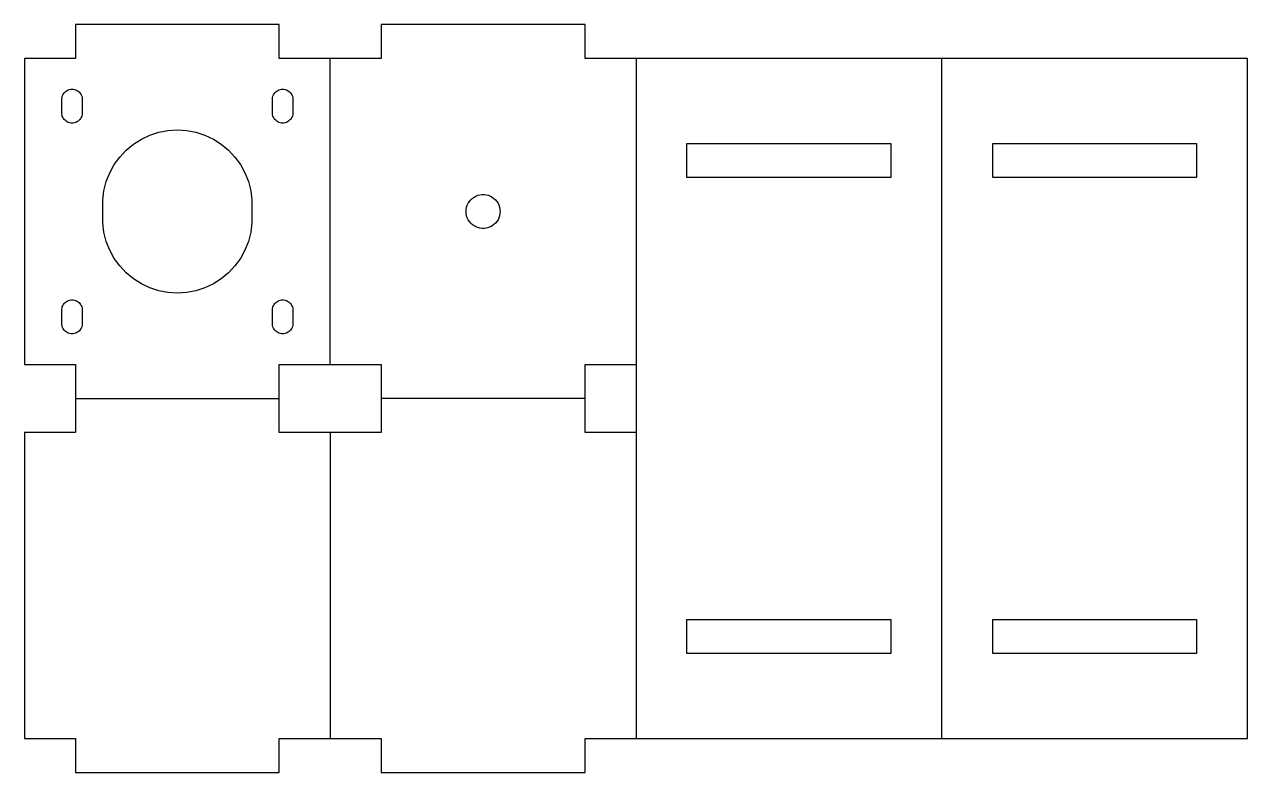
# Model space of a CAD drawing. Extents: x 38 to 218, y 120 to 230.
import ezdxf

# ---------------------------------------------------------------- set-up
doc = ezdxf.new("R2010")
doc.units = 0
doc.layers.add('Ebene_1', color=7, linetype='CONTINUOUS')

msp = doc.modelspace()

# ---------------------------------------------------------------- linework, layer by layer
at = {"layer": 'Ebene_1', "color": 7}
for points in [[(38.495557, 179.53781), (45.995557, 179.53781), (45.995557, 174.537792), (75.995557, 174.537792), (75.995557, 179.53781), (83.495557, 179.53781), (83.495557, 224.537808), (75.995557, 224.537808), (75.995557, 229.537806), (45.995557, 229.537806), (45.995557, 224.537808), (38.495557, 224.537808), (38.495557, 179.53781)], [(128.495557, 224.537808), (120.995557, 224.537808), (120.995557, 229.537806), (90.995558, 229.537806), (90.995558, 224.537808), (83.495558, 224.537808)], [(173.495558, 224.537808), (128.495558, 224.537808), (128.495558, 124.537796), (173.495558, 124.537796), (173.495558, 224.537808)], [(218.495558, 224.537808), (173.495558, 224.537808)], [(173.495558, 124.537796), (218.495558, 124.537796), (218.495558, 224.537808)], [(45.307557, 215.049607), (45.122557, 215.084913), (44.943357, 215.143107), (44.772957, 215.223314), (44.613857, 215.324293), (44.468757, 215.444407), (44.339757, 215.581708), (44.229057, 215.734108), (44.138357, 215.899095), (44.068957, 216.074299), (44.022157, 216.256699), (43.998558, 216.443615), (43.998557, 218.632006), (44.022156, 218.818907), (44.068957, 219.001307), (44.138357, 219.176505), (44.229057, 219.341507), (44.339757, 219.493907), (44.468757, 219.631205), (44.613857, 219.751305), (44.772957, 219.852306), (44.943357, 219.932505), (45.122557, 219.990705), (45.307557, 220.026006), (45.495557, 220.037802), (45.683557, 220.026008), (45.868557, 219.990705), (46.047757, 219.932505), (46.218157, 219.852306), (46.377257, 219.751305), (46.522357, 219.631205), (46.651357, 219.493907), (46.762057, 219.341507), (46.852757, 219.176505), (46.922157, 219.001307), (46.968957, 218.818907), (46.992557, 218.632006), (46.992557, 216.443615), (46.968958, 216.256699), (46.922157, 216.074299), (46.852757, 215.899095), (46.762057, 215.734108), (46.651357, 215.581708), (46.522357, 215.444407), (46.377257, 215.324293), (46.218157, 215.223314), (46.047757, 215.143107), (45.868557, 215.084913), (45.683557, 215.049607), (45.495557, 215.037753), (45.307557, 215.049663)], [(76.307557, 215.049607), (76.122557, 215.084913), (75.943357, 215.143107), (75.772957, 215.223314), (75.613857, 215.324293), (75.468757, 215.444407), (75.339757, 215.581708), (75.229057, 215.734108), (75.138357, 215.899095), (75.068957, 216.074299), (75.022157, 216.256699), (74.998558, 216.443615), (74.998557, 218.632006), (75.022157, 218.818907), (75.068957, 219.001307), (75.138357, 219.176505), (75.229057, 219.341507), (75.339757, 219.493907), (75.468757, 219.631205), (75.613857, 219.751305), (75.772957, 219.852306), (75.943357, 219.932505), (76.122557, 219.990705), (76.307557, 220.026006), (76.495557, 220.037802), (76.683557, 220.026008), (76.868557, 219.990705), (77.047757, 219.932505), (77.218157, 219.852306), (77.377257, 219.751305), (77.522357, 219.631205), (77.651357, 219.493907), (77.762057, 219.341507), (77.852757, 219.176505), (77.922157, 219.001307), (77.968957, 218.818907), (77.992557, 218.632006), (77.992557, 216.443615), (77.968958, 216.256699), (77.922157, 216.074299), (77.852757, 215.899095), (77.762057, 215.734108), (77.651357, 215.581708), (77.522357, 215.444407), (77.377257, 215.324293), (77.218157, 215.223314), (77.047757, 215.143107), (76.868557, 215.084913), (76.683557, 215.049607), (76.495557, 215.037753), (76.307557, 215.049663)], [(59.616897, 190.124502), (58.259977, 190.383413), (56.946197, 190.810302), (55.696267, 191.398397), (54.529917, 192.138609), (53.465547, 193.019142), (52.519927, 194.026139), (51.707957, 195.143711), (51.042467, 196.354247), (50.533957, 197.638612), (50.190457, 198.976628), (50.017257, 200.347127), (50.017257, 203.728488), (50.190457, 205.098987), (50.533957, 206.437003), (51.042467, 207.721368), (51.707957, 208.931904), (52.519927, 210.049475), (53.465547, 211.056444), (54.529917, 211.937006), (55.696267, 212.677218), (56.946197, 213.265313), (58.259977, 213.692202), (59.616897, 213.951113), (60.995557, 214.037812), (62.374217, 213.951113), (63.731137, 213.692202), (65.044917, 213.265313), (66.294847, 212.677218), (67.461197, 211.937006), (68.525567, 211.056444), (69.471187, 210.049475), (70.283157, 208.931904), (70.948647, 207.721368), (71.457157, 206.437003), (71.800657, 205.098987), (71.973857, 203.728488), (71.973857, 200.347127), (71.800657, 198.976628), (71.457157, 197.638612), (70.948647, 196.354247), (70.283157, 195.143711), (69.471187, 194.026139), (68.525567, 193.019142), (67.461197, 192.138609), (66.294847, 191.398397), (65.044917, 190.810302), (63.731137, 190.383413), (62.374217, 190.124502), (60.995557, 190.037803), (59.616897, 190.124502)], [(135.995558, 207.037809), (135.995558, 212.037807), (165.995558, 212.037807), (165.995558, 207.037809), (135.995558, 207.037809)], [(180.995558, 207.037809), (180.995558, 212.037807), (210.995558, 212.037807), (210.995558, 207.037809), (180.995558, 207.037809)], [(105.838591, 199.542737), (105.527113, 199.582107), (105.22302, 199.66017), (104.931117, 199.775768), (104.656007, 199.926983), (104.402007, 200.111528), (104.173137, 200.32644), (103.973018, 200.568361), (103.804787, 200.833424), (103.671128, 201.117509), (103.574107, 201.4161), (103.515268, 201.724484), (103.495557, 202.037807), (103.515268, 202.351131), (103.574107, 202.659515), (103.671128, 202.958106), (103.804787, 203.242191), (103.973018, 203.507254), (104.173137, 203.749175), (104.402007, 203.964087), (104.656007, 204.148604), (104.931117, 204.299847), (105.22302, 204.415445), (105.527113, 204.493508), (105.838591, 204.532878), (106.152524, 204.532878), (106.464002, 204.493508), (106.768095, 204.415445), (107.059998, 204.299847), (107.335107, 204.148604), (107.589107, 203.964087), (107.817978, 203.749175), (108.018097, 203.507254), (108.186328, 203.242191), (108.319987, 202.958106), (108.417008, 202.659515), (108.475847, 202.351131), (108.495558, 202.037807), (108.475847, 201.724484), (108.417008, 201.4161), (108.319987, 201.117509), (108.186328, 200.833424), (108.018097, 200.568361), (107.817978, 200.32644), (107.589107, 200.111528), (107.335107, 199.926983), (107.059998, 199.775768), (106.768095, 199.66017), (106.464002, 199.582107), (106.152524, 199.542737), (105.838591, 199.542737)], [(45.307557, 184.049612), (45.122557, 184.084918), (44.943357, 184.143112), (44.772957, 184.22332), (44.613857, 184.324299), (44.468757, 184.444413), (44.339757, 184.581714), (44.229057, 184.734114), (44.138357, 184.899101), (44.068957, 185.074305), (44.022157, 185.256705), (43.998558, 185.443592), (43.998557, 187.632), (44.022156, 187.818916), (44.068957, 188.001316), (44.138357, 188.176519), (44.229057, 188.341507), (44.339757, 188.493907), (44.468757, 188.631208), (44.613857, 188.751293), (44.772957, 188.852301), (44.943357, 188.932508), (45.122557, 188.990702), (45.307557, 189.026008), (45.495557, 189.037862), (45.683557, 189.025952), (45.868557, 188.990702), (46.047757, 188.932508), (46.218157, 188.852301), (46.377257, 188.751293), (46.522357, 188.631208), (46.651357, 188.493907), (46.762057, 188.341507), (46.852757, 188.176519), (46.922157, 188.001316), (46.968957, 187.818916), (46.992557, 187.632), (46.992557, 185.443592), (46.968958, 185.256705), (46.922157, 185.074305), (46.852757, 184.899101), (46.762057, 184.734114), (46.651357, 184.581714), (46.522357, 184.444413), (46.377257, 184.324299), (46.218157, 184.22332), (46.047757, 184.143112), (45.868557, 184.084918), (45.683557, 184.049612), (45.495557, 184.037759), (45.307557, 184.049669)], [(76.307557, 184.049612), (76.122557, 184.084918), (75.943357, 184.143112), (75.772957, 184.22332), (75.613857, 184.324299), (75.468757, 184.444413), (75.339757, 184.581714), (75.229057, 184.734114), (75.138357, 184.899101), (75.068957, 185.074305), (75.022157, 185.256705), (74.998558, 185.443592), (74.998557, 187.632), (75.022157, 187.818916), (75.068957, 188.001316), (75.138357, 188.176519), (75.229057, 188.341507), (75.339757, 188.493907), (75.468757, 188.631208), (75.613857, 188.751293), (75.772957, 188.852301), (75.943357, 188.932508), (76.122557, 188.990702), (76.307557, 189.026008), (76.495557, 189.037862), (76.683557, 189.025952), (76.868557, 188.990702), (77.047757, 188.932508), (77.218157, 188.852301), (77.377257, 188.751293), (77.522357, 188.631208), (77.651357, 188.493907), (77.762057, 188.341507), (77.852757, 188.176519), (77.922157, 188.001316), (77.968957, 187.818916), (77.992557, 187.632), (77.992557, 185.443592), (77.968958, 185.256705), (77.922157, 185.074305), (77.852757, 184.899101), (77.762057, 184.734114), (77.651357, 184.581714), (77.522357, 184.444413), (77.377257, 184.324299), (77.218157, 184.22332), (77.047757, 184.143112), (76.868557, 184.084918), (76.683557, 184.049612), (76.495557, 184.037759), (76.307557, 184.049669)], [(83.495558, 179.53781), (90.995558, 179.53781), (90.995558, 174.537792)], [(120.995557, 174.537792), (120.995557, 179.53781), (128.495557, 179.53781)], [(45.995557, 174.537792), (45.995557, 169.537793), (38.495557, 169.537793), (38.495557, 124.537796)], [(83.495557, 169.537793), (75.995557, 169.537793), (75.995557, 174.537792)], [(128.495557, 169.537793), (120.995557, 169.537793), (120.995557, 174.537792), (90.995558, 174.537792), (90.995558, 169.537793), (83.495558, 169.537793), (83.495558, 124.537796)], [(135.995558, 137.037813), (135.995558, 142.037803), (165.995558, 142.037803), (165.995558, 137.037813), (135.995558, 137.037813)], [(180.995558, 137.037813), (180.995558, 142.037803), (210.995558, 142.037803), (210.995558, 137.037813), (180.995558, 137.037813)], [(38.495557, 124.537796), (45.995557, 124.537796), (45.995557, 119.537778), (75.995557, 119.537778), (75.995557, 124.537796), (83.495557, 124.537796)], [(83.495558, 124.537796), (90.995558, 124.537796), (90.995558, 119.537778), (120.995557, 119.537778), (120.995557, 124.537796), (128.495557, 124.537796)]]:
    msp.add_lwpolyline(points, dxfattribs=at)

doc.saveas('drawing.dxf')
